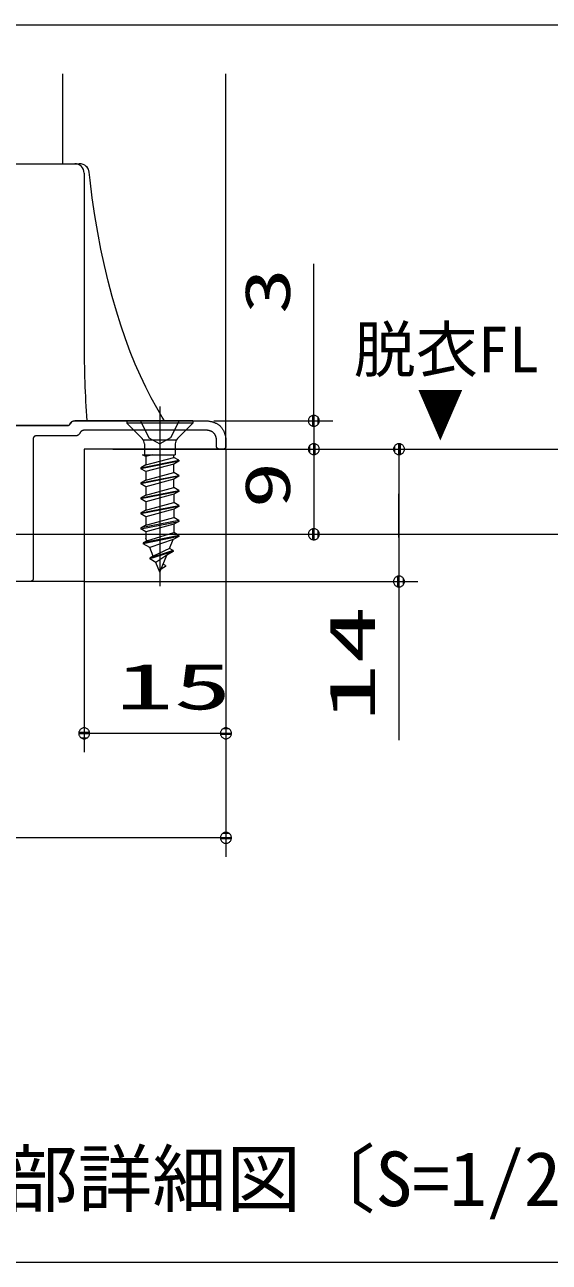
# Model space of a CAD drawing. Units: millimetres on the paper. Extents: x -305 to 305, y -152 to 152.
# Drawn here: x -67.4 to -39.6, y -90.5 to -25 of the extents above; entities that cross this region are included whole.
import ezdxf
from ezdxf.enums import TextEntityAlignment as Align

# ---------------------------------------------------------------- set-up
doc = ezdxf.new("R2010")
doc.units = ezdxf.units.MM
doc.linetypes.add('LONG_CHAIN', pattern=[21, 18, -1, 1, -1])
doc.linetypes.add('LONG_DASHED2', pattern=[13, 12, -1])
doc.layers.add('0-2_0', color=7, linetype='Continuous', lineweight=9)
doc.layers.add('0-4_S4', color=7, linetype='Continuous', lineweight=9)
doc.styles.add('ＭＳ ゴシック', font='')
doc.styles.get('ＭＳ ゴシック').set_extended_font_data('MS Gothic')

# ---------------------------------------------------------------- blocks, each defined once
blk = doc.blocks.new('_DOTSMALL')
at = {"layer": '0-2_0'}
for p, q in [((0.0746, 0.1), (-0.0746, 0.1)), ((0.1223, -0.0248), (-0.1223, -0.0248))]:
    blk.add_line(p, q, dxfattribs=at)
for points in [[(0.125, 0), (0.124, 0.0157), (0.1211, 0.0311), (0.1162, 0.046), (0.1095, 0.0602), (0.1011, 0.0735), (0.0911, 0.0856), (0.0797, 0.0963), (0.067, 0.1055), (0.0532, 0.1131), (0.0386, 0.1189), (0.0234, 0.1228), (0.0078, 0.1248), (-0.0078, 0.1248), (-0.0234, 0.1228), (-0.0386, 0.1189), (-0.0532, 0.1131), (-0.067, 0.1055), (-0.0797, 0.0963), (-0.0911, 0.0856), (-0.1011, 0.0735), (-0.1095, 0.0602), (-0.1162, 0.046), (-0.1211, 0.0311), (-0.124, 0.0157), (-0.125, 0), (0, 0)], [(-0.125, 0), (-0.124, -0.0157), (-0.1211, -0.0311), (-0.1162, -0.046), (-0.1095, -0.0602), (-0.1011, -0.0735), (-0.0911, -0.0856), (-0.0797, -0.0963), (-0.067, -0.1055), (-0.0532, -0.1131), (-0.0386, -0.1189), (-0.0234, -0.1228), (-0.0078, -0.1248), (0.0078, -0.1248), (0.0234, -0.1228), (0.0386, -0.1189), (0.0532, -0.1131), (0.067, -0.1055), (0.0797, -0.0963), (0.0911, -0.0856), (0.1011, -0.0735), (0.1095, -0.0602), (0.1162, -0.046), (0.1211, -0.0311), (0.124, -0.0157), (0.125, 0), (0, 0)]]:
    blk.add_lwpolyline(points, close=True, dxfattribs=at)

msp = doc.modelspace()

# ---------------------------------------------------------------- linework, layer by layer
at = {"layer": '0-4_S4'}
for p, q in [((-116.733, -25.046), (-33.756, -25.046)), ((-65.384, -27.65), (-65.384, -32.397)), ((-56.734, -47.497), (-56.734, -27.65)), ((-69.239, -32.397), (-65.486, -32.397)), ((-65.486, -32.397), (-64.486, -32.397)), ((-64.236, -32.897), (-64.236, -41.871)), ((-52.085, -45.997), (-52.085, -37.69)), ((-65.107, -46.247), (-69.136, -46.247)), ((-68.734, -46.247), (-65.123, -46.247)), ((-64.753, -45.997), (-57.734, -45.997)), ((-59.98, -45.997), (-64.736, -45.997)), ((-61.984, -45.997), (-61.984, -46.122)), ((-58.484, -45.997), (-61.984, -45.997)), ((-61.984, -45.997), (-61.984, -46.122)), ((-58.484, -45.997), (-61.984, -45.997)), ((-58.484, -46.122), (-61.984, -46.122)), ((-61.984, -46.122), (-61.169, -46.937)), ((-58.484, -46.122), (-61.984, -46.122)), ((-61.984, -46.122), (-61.169, -46.937)), ((-58.484, -46.122), (-59.3, -46.937)), ((-58.484, -46.122), (-59.3, -46.937)), ((-58.484, -45.997), (-58.484, -46.122)), ((-58.484, -45.997), (-58.484, -46.122)), ((-57.384, -45.997), (-51.085, -45.997)), ((-52.085, -45.997), (-52.085, -47.495)), ((-66.934, -46.947), (-66.934, -54.347)), ((-64.693, -46.797), (-66.784, -46.797)), ((-57.734, -46.497), (-64.234, -46.497)), ((-61.109, -46.997), (-59.359, -46.997)), ((-61.109, -46.997), (-59.359, -46.997)), ((-57.234, -47.347), (-57.234, -46.997)), ((-56.734, -46.997), (-56.734, -47.347)), ((-64.234, -47.497), (-64.234, -54.497)), ((-56.734, -47.497), (-64.234, -47.497)), ((-62.726, -47.495), (-38.001, -47.495)), ((-61.052, -47.22), (-61.052, -47.791)), ((-61.052, -47.22), (-61.052, -47.791)), ((-59.417, -47.22), (-59.417, -47.791)), ((-59.417, -47.22), (-59.417, -47.791)), ((-56.884, -47.497), (-57.084, -47.497)), ((-56.734, -47.497), (-56.734, -69.056)), ((-56.734, -47.497), (-56.734, -63.529)), ((-56.734, -47.497), (-46.581, -47.497)), ((-52.085, -47.495), (-52.085, -51.997)), ((-47.581, -47.497), (-47.581, -54.497)), ((-61.234, -48.484), (-59.234, -48.087)), ((-61.234, -48.484), (-59.234, -48.087)), ((-59.234, -48.137), (-61.234, -48.534)), ((-59.234, -48.137), (-61.234, -48.534)), ((-60.972, -48.333), (-61.234, -48.484)), ((-60.972, -48.333), (-61.234, -48.484)), ((-61.146, -47.791), (-59.417, -47.791)), ((-61.146, -47.791), (-59.417, -47.791)), ((-60.972, -47.891), (-60.972, -48.333)), ((-60.972, -47.891), (-60.972, -48.333)), ((-60.972, -48.333), (-59.497, -47.935)), ((-60.972, -48.333), (-59.497, -47.935)), ((-59.497, -47.935), (-59.497, -47.791)), ((-59.497, -47.935), (-59.497, -47.791)), ((-59.234, -48.087), (-59.497, -47.935)), ((-59.234, -48.087), (-59.497, -47.935)), ((-59.497, -48.73), (-59.497, -48.288)), ((-59.497, -48.73), (-59.497, -48.288)), ((-61.234, -48.484), (-61.234, -48.534)), ((-61.234, -48.484), (-61.234, -48.534)), ((-61.234, -49.279), (-59.234, -48.882)), ((-61.234, -49.279), (-59.234, -48.882)), ((-59.234, -48.932), (-61.234, -49.329)), ((-59.234, -48.932), (-61.234, -49.329)), ((-60.972, -48.686), (-60.972, -49.128)), ((-60.972, -48.686), (-60.972, -49.128)), ((-60.972, -49.128), (-59.497, -48.73)), ((-60.972, -49.128), (-59.497, -48.73)), ((-59.234, -48.882), (-59.497, -48.73)), ((-59.234, -48.882), (-59.497, -48.73)), ((-59.497, -49.525), (-59.497, -49.083)), ((-59.497, -49.525), (-59.497, -49.083)), ((-60.972, -49.128), (-61.234, -49.279)), ((-60.972, -49.128), (-61.234, -49.279)), ((-61.234, -49.279), (-61.234, -49.329)), ((-61.234, -49.279), (-61.234, -49.329)), ((-61.234, -50.074), (-59.234, -49.677)), ((-61.234, -50.074), (-59.234, -49.677)), ((-59.234, -49.727), (-61.234, -50.124)), ((-59.234, -49.727), (-61.234, -50.124)), ((-60.972, -49.481), (-60.972, -49.923)), ((-60.972, -49.481), (-60.972, -49.923)), ((-60.972, -49.923), (-59.497, -49.525)), ((-60.972, -49.923), (-59.497, -49.525)), ((-59.234, -49.677), (-59.497, -49.525)), ((-59.234, -49.677), (-59.497, -49.525)), ((-59.234, -49.727), (-59.497, -49.878)), ((-59.234, -49.727), (-59.497, -49.878)), ((-59.234, -49.677), (-59.234, -49.727)), ((-59.234, -49.677), (-59.234, -49.727)), ((-60.972, -50.276), (-60.972, -50.718)), ((-60.972, -50.276), (-60.972, -50.718)), ((-60.972, -50.718), (-59.497, -50.32)), ((-60.972, -50.718), (-59.497, -50.32)), ((-59.497, -49.878), (-59.497, -50.32)), ((-59.497, -49.878), (-59.497, -50.32)), ((-59.234, -50.472), (-59.497, -50.32)), ((-59.234, -50.472), (-59.497, -50.32)), ((-47.581, -52.177), (-47.581, -49.857)), ((-61.234, -50.869), (-59.234, -50.472)), ((-61.234, -50.869), (-59.234, -50.472)), ((-59.234, -50.522), (-61.234, -50.919)), ((-59.234, -50.522), (-61.234, -50.919)), ((-60.972, -50.718), (-61.234, -50.869)), ((-60.972, -50.718), (-61.234, -50.869)), ((-61.234, -50.869), (-61.234, -50.919)), ((-61.234, -50.869), (-61.234, -50.919)), ((-60.972, -51.071), (-61.234, -50.919)), ((-60.972, -51.071), (-61.234, -50.919)), ((-59.497, -50.673), (-60.972, -51.071)), ((-59.497, -50.673), (-60.972, -51.071)), ((-59.234, -50.522), (-59.497, -50.673)), ((-59.234, -50.522), (-59.497, -50.673)), ((-59.497, -50.673), (-59.497, -51.115)), ((-59.497, -50.673), (-59.497, -51.115)), ((-59.234, -50.472), (-59.234, -50.522)), ((-59.234, -50.472), (-59.234, -50.522)), ((-59.234, -51.267), (-61.234, -51.664)), ((-59.234, -51.267), (-61.234, -51.664)), ((-61.234, -51.714), (-59.234, -51.317)), ((-61.234, -51.714), (-59.234, -51.317)), ((-60.972, -51.513), (-61.234, -51.664)), ((-60.972, -51.513), (-61.234, -51.664)), ((-61.234, -51.664), (-61.234, -51.714)), ((-61.234, -51.664), (-61.234, -51.714)), ((-60.972, -51.071), (-60.972, -51.513)), ((-60.972, -51.071), (-60.972, -51.513)), ((-60.972, -51.513), (-59.497, -51.115)), ((-60.972, -51.513), (-59.497, -51.115)), ((-59.497, -51.468), (-60.972, -51.866)), ((-59.497, -51.468), (-60.972, -51.866)), ((-59.234, -51.267), (-59.497, -51.115)), ((-59.234, -51.267), (-59.497, -51.115)), ((-59.234, -51.317), (-59.497, -51.468)), ((-59.234, -51.317), (-59.497, -51.468)), ((-59.497, -51.468), (-59.497, -51.91)), ((-59.497, -51.468), (-59.497, -51.91)), ((-59.234, -51.267), (-59.234, -51.317)), ((-59.234, -51.267), (-59.234, -51.317)), ((-72.21, -51.997), (-38.001, -51.997)), ((-60.972, -51.866), (-61.234, -51.714)), ((-60.972, -51.866), (-61.234, -51.714)), ((-59.234, -52.062), (-61.109, -52.459)), ((-59.234, -52.062), (-61.109, -52.459)), ((-59.234, -52.112), (-61.109, -52.509)), ((-59.234, -52.112), (-61.109, -52.509)), ((-60.917, -52.348), (-61.109, -52.459)), ((-60.917, -52.348), (-61.109, -52.459)), ((-60.972, -51.866), (-60.972, -52.216)), ((-60.972, -51.866), (-60.972, -52.216)), ((-60.917, -52.348), (-60.972, -52.216)), ((-60.917, -52.348), (-60.972, -52.216)), ((-60.917, -52.348), (-59.497, -51.91)), ((-60.917, -52.348), (-59.497, -51.91)), ((-59.522, -52.278), (-60.769, -52.706)), ((-59.522, -52.278), (-60.769, -52.706)), ((-59.718, -52.751), (-59.522, -52.278)), ((-59.718, -52.751), (-59.522, -52.278)), ((-59.234, -52.112), (-59.522, -52.278)), ((-59.234, -52.112), (-59.522, -52.278)), ((-59.234, -52.062), (-59.497, -51.91)), ((-59.234, -52.062), (-59.497, -51.91)), ((-59.234, -52.062), (-59.234, -52.112)), ((-59.234, -52.062), (-59.234, -52.112)), ((-61.109, -52.459), (-61.109, -52.509)), ((-61.109, -52.459), (-61.109, -52.509)), ((-60.769, -52.706), (-61.109, -52.509)), ((-60.769, -52.706), (-61.109, -52.509)), ((-60.584, -53.153), (-60.769, -52.706)), ((-60.584, -53.153), (-60.769, -52.706)), ((-59.534, -52.857), (-60.759, -53.254)), ((-59.534, -52.857), (-60.759, -53.254)), ((-59.534, -52.907), (-60.759, -53.304)), ((-59.534, -52.907), (-60.759, -53.304)), ((-59.718, -52.751), (-60.584, -53.153)), ((-59.718, -52.751), (-60.584, -53.153)), ((-59.534, -52.907), (-59.861, -53.095)), ((-59.534, -52.907), (-59.861, -53.095)), ((-59.534, -52.857), (-59.718, -52.751)), ((-59.534, -52.857), (-59.718, -52.751)), ((-59.534, -52.857), (-59.534, -52.907)), ((-59.534, -52.857), (-59.534, -52.907)), ((-60.584, -53.153), (-60.759, -53.254)), ((-60.584, -53.153), (-60.759, -53.254)), ((-60.759, -53.254), (-60.759, -53.304)), ((-60.759, -53.254), (-60.759, -53.304)), ((-60.446, -53.485), (-60.759, -53.304)), ((-60.446, -53.485), (-60.759, -53.304)), ((-59.861, -53.095), (-60.446, -53.485)), ((-59.861, -53.095), (-60.446, -53.485)), ((-60.234, -53.997), (-60.446, -53.485)), ((-60.234, -53.997), (-60.446, -53.485)), ((-60.234, -53.997), (-59.861, -53.095)), ((-60.234, -53.997), (-59.861, -53.095)), ((-59.934, -53.652), (-60.061, -53.579)), ((-59.934, -53.652), (-60.061, -53.579)), ((-59.934, -53.652), (-59.934, -53.702)), ((-59.934, -53.652), (-59.934, -53.702)), ((-59.934, -53.702), (-60.168, -53.837)), ((-59.934, -53.702), (-60.168, -53.837)), ((-64.234, -54.497), (-79.887, -54.497)), ((-67.084, -54.497), (-79.833, -54.497)), ((-64.234, -54.497), (-64.234, -63.529)), ((-64.234, -54.497), (-46.581, -54.497)), ((-47.581, -54.497), (-47.581, -62.881)), ((-56.734, -62.529), (-64.234, -62.529)), ((-56.734, -68.056), (-89.234, -68.056))]:
    msp.add_line(p, q, dxfattribs=at)
at = {"layer": '0-4_S4', "linetype": 'LONG_CHAIN'}
msp.add_line((-60.234, -45.247), (-60.234, -54.744), dxfattribs=at)
msp.add_line((-60.234, -45.247), (-60.234, -54.744), dxfattribs=at)
at = {"layer": '0-4_S4', "linetype": 'LONG_DASHED2'}
for p, q in [((-59.209, -45.997), (-59.662, -46.904)), ((-59.209, -45.997), (-59.662, -46.904)), ((-59.662, -46.904), (-60.234, -47.209)), ((-59.662, -46.904), (-60.234, -47.209))]:
    msp.add_line(p, q, dxfattribs=at)
at = {"layer": '0-4_S4'}
for points in [[(-116.733, -25.046), (-116.733, -90.506), (-33.756, -90.506)], [(-59.98, -45.997), (-60.104, -45.801), (-60.4, -45.302), (-60.691, -44.774), (-60.976, -44.214), (-61.256, -43.622), (-61.529, -42.998), (-61.794, -42.342), (-62.05, -41.655), (-62.297, -40.937), (-62.533, -40.189), (-62.757, -39.412), (-62.969, -38.606), (-63.167, -37.773), (-63.351, -36.915), (-63.52, -36.032), (-63.672, -35.128), (-63.808, -34.203), (-63.926, -33.261), (-63.971, -32.845)], [(-65.123, -46.247), (-65.117, -46.246), (-65.11, -46.246), (-65.103, -46.245), (-65.096, -46.244), (-65.09, -46.242), (-65.083, -46.241), (-65.076, -46.239), (-65.07, -46.237), (-65.064, -46.234), (-65.057, -46.231), (-65.051, -46.228), (-65.046, -46.225), (-65.04, -46.222), (-65.035, -46.218), (-65.03, -46.213), (-65.025, -46.209), (-65.021, -46.204), (-65.016, -46.199), (-65.012, -46.194), (-65.008, -46.189), (-65.004, -46.183), (-65, -46.178), (-64.996, -46.172), (-64.993, -46.166), (-64.989, -46.16), (-64.985, -46.154), (-64.982, -46.149), (-64.978, -46.143), (-64.974, -46.137), (-64.971, -46.131), (-64.967, -46.125), (-64.963, -46.119), (-64.959, -46.114), (-64.956, -46.108), (-64.952, -46.102), (-64.948, -46.097), (-64.944, -46.092), (-64.94, -46.086), (-64.936, -46.081)], [(-64.936, -46.081), (-64.931, -46.076), (-64.927, -46.071), (-64.922, -46.066), (-64.918, -46.061), (-64.913, -46.057), (-64.908, -46.052), (-64.903, -46.048), (-64.898, -46.044), (-64.893, -46.04), (-64.888, -46.036), (-64.882, -46.033), (-64.876, -46.029), (-64.87, -46.026), (-64.864, -46.023), (-64.858, -46.02), (-64.852, -46.018), (-64.846, -46.015), (-64.839, -46.013), (-64.833, -46.011), (-64.826, -46.009), (-64.82, -46.007), (-64.813, -46.005), (-64.806, -46.004), (-64.8, -46.002), (-64.793, -46.001), (-64.786, -46), (-64.779, -45.999), (-64.773, -45.998), (-64.766, -45.998), (-64.759, -45.997), (-64.753, -45.997), (-64.753, -45.997)], [(-57.734, -45.997), (-57.704, -46), (-57.673, -46.004), (-57.642, -46.008), (-57.611, -46.013), (-57.581, -46.019), (-57.55, -46.025), (-57.519, -46.033), (-57.488, -46.04), (-57.458, -46.049), (-57.428, -46.058), (-57.398, -46.068), (-57.368, -46.079), (-57.339, -46.09), (-57.31, -46.102), (-57.281, -46.115), (-57.253, -46.129), (-57.225, -46.144), (-57.198, -46.159), (-57.172, -46.175), (-57.146, -46.192), (-57.12, -46.21), (-57.096, -46.229), (-57.072, -46.248), (-57.049, -46.268), (-57.027, -46.29), (-57.006, -46.312), (-56.986, -46.335), (-56.966, -46.358), (-56.948, -46.383), (-56.93, -46.408), (-56.913, -46.434), (-56.897, -46.46), (-56.881, -46.488), (-56.867, -46.515), (-56.853, -46.543), (-56.84, -46.572), (-56.828, -46.601), (-56.816, -46.63), (-56.806, -46.66)], [(-66.924, -46.896), (-66.925, -46.901), (-66.926, -46.905), (-66.928, -46.91), (-66.929, -46.914), (-66.93, -46.919), (-66.931, -46.924), (-66.932, -46.928), (-66.933, -46.933), (-66.933, -46.938), (-66.934, -46.942), (-66.934, -46.947)], [(-66.784, -46.797), (-66.789, -46.797), (-66.794, -46.798), (-66.798, -46.798), (-66.803, -46.799), (-66.807, -46.8), (-66.812, -46.801), (-66.817, -46.802), (-66.821, -46.803), (-66.826, -46.805), (-66.83, -46.806), (-66.835, -46.807), (-66.839, -46.809), (-66.844, -46.811), (-66.848, -46.813), (-66.852, -46.815), (-66.857, -46.817), (-66.861, -46.819), (-66.865, -46.821), (-66.869, -46.823), (-66.873, -46.826), (-66.876, -46.829), (-66.88, -46.831), (-66.884, -46.834), (-66.887, -46.837), (-66.89, -46.841), (-66.894, -46.844), (-66.897, -46.847), (-66.9, -46.851), (-66.902, -46.855), (-66.905, -46.858), (-66.908, -46.862), (-66.91, -46.866), (-66.912, -46.87), (-66.914, -46.874), (-66.917, -46.879), (-66.918, -46.883), (-66.92, -46.887), (-66.922, -46.892), (-66.924, -46.896)], [(-64.482, -46.675), (-64.487, -46.682), (-64.491, -46.689), (-64.496, -46.695), (-64.501, -46.702), (-64.506, -46.708), (-64.512, -46.715), (-64.517, -46.721), (-64.522, -46.727), (-64.528, -46.733), (-64.534, -46.738), (-64.54, -46.744), (-64.546, -46.749), (-64.552, -46.754), (-64.559, -46.758), (-64.566, -46.762), (-64.573, -46.766), (-64.58, -46.77), (-64.588, -46.774), (-64.595, -46.777), (-64.603, -46.78), (-64.611, -46.783), (-64.619, -46.785), (-64.627, -46.787), (-64.635, -46.789), (-64.643, -46.791), (-64.651, -46.792), (-64.66, -46.794), (-64.668, -46.795), (-64.676, -46.796), (-64.684, -46.796), (-64.693, -46.797)], [(-64.234, -46.497), (-64.243, -46.497), (-64.251, -46.498), (-64.259, -46.499), (-64.267, -46.5), (-64.276, -46.501), (-64.284, -46.503), (-64.292, -46.504), (-64.3, -46.506), (-64.308, -46.508), (-64.316, -46.511), (-64.324, -46.514), (-64.332, -46.517), (-64.339, -46.52), (-64.347, -46.523), (-64.354, -46.527), (-64.361, -46.531), (-64.368, -46.535), (-64.375, -46.54), (-64.381, -46.545), (-64.387, -46.55), (-64.393, -46.555), (-64.399, -46.561), (-64.405, -46.567), (-64.41, -46.573), (-64.415, -46.579), (-64.421, -46.585), (-64.426, -46.592), (-64.431, -46.598), (-64.435, -46.605), (-64.44, -46.612), (-64.445, -46.619), (-64.45, -46.626), (-64.454, -46.633), (-64.459, -46.64), (-64.463, -46.647), (-64.468, -46.654), (-64.473, -46.661), (-64.477, -46.668), (-64.482, -46.675)], [(-57.566, -46.532), (-57.581, -46.527), (-57.596, -46.523), (-57.611, -46.519), (-57.627, -46.515), (-57.642, -46.511), (-57.657, -46.508), (-57.673, -46.505), (-57.688, -46.502), (-57.704, -46.5), (-57.719, -46.498), (-57.734, -46.497)], [(-57.234, -46.997), (-57.236, -46.981), (-57.238, -46.966), (-57.24, -46.951), (-57.243, -46.935), (-57.245, -46.92), (-57.249, -46.904), (-57.252, -46.889), (-57.256, -46.874), (-57.26, -46.859), (-57.265, -46.843), (-57.27, -46.828), (-57.275, -46.814), (-57.281, -46.799), (-57.287, -46.784), (-57.294, -46.77), (-57.301, -46.756), (-57.308, -46.742), (-57.315, -46.729), (-57.324, -46.715), (-57.332, -46.702), (-57.341, -46.69), (-57.35, -46.678), (-57.36, -46.666), (-57.37, -46.654), (-57.381, -46.643), (-57.392, -46.633), (-57.403, -46.622), (-57.415, -46.613), (-57.427, -46.603), (-57.44, -46.594), (-57.453, -46.586), (-57.466, -46.578), (-57.48, -46.57), (-57.494, -46.563), (-57.508, -46.556), (-57.522, -46.55), (-57.536, -46.543), (-57.551, -46.538), (-57.566, -46.532)], [(-56.806, -46.66), (-56.796, -46.69), (-56.786, -46.72), (-56.778, -46.751), (-56.77, -46.781), (-56.763, -46.812), (-56.757, -46.843), (-56.751, -46.874), (-56.746, -46.905), (-56.741, -46.935), (-56.737, -46.966), (-56.734, -46.997)], [(-57.224, -47.397), (-57.225, -47.393), (-57.226, -47.388), (-57.228, -47.384), (-57.229, -47.379), (-57.23, -47.374), (-57.231, -47.37), (-57.232, -47.365), (-57.233, -47.361), (-57.233, -47.356), (-57.234, -47.351), (-57.234, -47.347), (-57.234, -47.347)], [(-57.084, -47.497), (-57.089, -47.496), (-57.094, -47.496), (-57.098, -47.495), (-57.103, -47.494), (-57.107, -47.493), (-57.112, -47.492), (-57.117, -47.491), (-57.121, -47.49), (-57.126, -47.489), (-57.13, -47.487), (-57.135, -47.486), (-57.139, -47.484), (-57.144, -47.483), (-57.148, -47.481), (-57.152, -47.479), (-57.157, -47.477), (-57.161, -47.475), (-57.165, -47.472), (-57.169, -47.47), (-57.173, -47.467), (-57.176, -47.465), (-57.18, -47.462), (-57.184, -47.459), (-57.187, -47.456), (-57.19, -47.453), (-57.194, -47.449), (-57.197, -47.446), (-57.2, -47.442), (-57.202, -47.439), (-57.205, -47.435), (-57.208, -47.431), (-57.21, -47.427), (-57.212, -47.423), (-57.214, -47.419), (-57.217, -47.415), (-57.218, -47.41), (-57.22, -47.406), (-57.222, -47.402), (-57.224, -47.397)], [(-56.834, -47.486), (-56.838, -47.487), (-56.843, -47.489), (-56.847, -47.49), (-56.852, -47.491), (-56.857, -47.492), (-56.861, -47.493), (-56.866, -47.494), (-56.871, -47.495), (-56.875, -47.496), (-56.88, -47.496), (-56.884, -47.497)], [(-56.734, -47.347), (-56.735, -47.351), (-56.735, -47.356), (-56.736, -47.361), (-56.737, -47.365), (-56.738, -47.37), (-56.739, -47.374), (-56.74, -47.379), (-56.741, -47.384), (-56.742, -47.388), (-56.744, -47.393), (-56.745, -47.397), (-56.747, -47.402), (-56.748, -47.406), (-56.75, -47.41), (-56.752, -47.415), (-56.754, -47.419), (-56.756, -47.423), (-56.759, -47.427), (-56.761, -47.431), (-56.764, -47.435), (-56.766, -47.439), (-56.769, -47.442), (-56.772, -47.446), (-56.775, -47.449), (-56.778, -47.453), (-56.782, -47.456), (-56.785, -47.459), (-56.789, -47.462), (-56.792, -47.465), (-56.796, -47.467), (-56.8, -47.47), (-56.804, -47.472), (-56.808, -47.475), (-56.812, -47.477), (-56.816, -47.479), (-56.821, -47.481), (-56.825, -47.483), (-56.829, -47.484), (-56.834, -47.486)], [(-59.497, -48.288), (-60.972, -48.686), (-61.234, -48.534)], [(-59.497, -48.288), (-60.972, -48.686), (-61.234, -48.534)], [(-60.6, -47.791), (-60.972, -47.891), (-61.146, -47.791)], [(-60.6, -47.791), (-60.972, -47.891), (-61.146, -47.791)], [(-59.234, -48.087), (-59.234, -48.137), (-59.497, -48.288)], [(-59.234, -48.087), (-59.234, -48.137), (-59.497, -48.288)], [(-59.497, -49.083), (-60.972, -49.481), (-61.234, -49.329)], [(-59.497, -49.083), (-60.972, -49.481), (-61.234, -49.329)], [(-59.234, -48.882), (-59.234, -48.932), (-59.497, -49.083)], [(-59.234, -48.882), (-59.234, -48.932), (-59.497, -49.083)], [(-59.497, -49.878), (-60.972, -50.276), (-61.234, -50.124)], [(-59.497, -49.878), (-60.972, -50.276), (-61.234, -50.124)], [(-60.972, -49.923), (-61.234, -50.074), (-61.234, -50.124)], [(-60.972, -49.923), (-61.234, -50.074), (-61.234, -50.124)], [(-67.034, -54.486), (-67.038, -54.487), (-67.043, -54.489), (-67.047, -54.49), (-67.052, -54.491), (-67.057, -54.492), (-67.061, -54.493), (-67.066, -54.494), (-67.071, -54.495), (-67.075, -54.496), (-67.08, -54.496), (-67.084, -54.497)], [(-66.934, -54.347), (-66.935, -54.351), (-66.935, -54.356), (-66.936, -54.361), (-66.937, -54.365), (-66.938, -54.37), (-66.939, -54.374), (-66.94, -54.379), (-66.941, -54.384), (-66.942, -54.388), (-66.944, -54.393), (-66.945, -54.397), (-66.947, -54.402), (-66.948, -54.406), (-66.95, -54.41), (-66.952, -54.415), (-66.954, -54.419), (-66.956, -54.423), (-66.959, -54.427), (-66.961, -54.431), (-66.964, -54.435), (-66.966, -54.439), (-66.969, -54.442), (-66.972, -54.446), (-66.975, -54.449), (-66.978, -54.453), (-66.982, -54.456), (-66.985, -54.459), (-66.989, -54.462), (-66.992, -54.465), (-66.996, -54.467), (-67, -54.47), (-67.004, -54.472), (-67.008, -54.475), (-67.012, -54.477), (-67.016, -54.479), (-67.021, -54.481), (-67.025, -54.483), (-67.029, -54.484), (-67.034, -54.486)]]:
    msp.add_lwpolyline(points, dxfattribs=at)
at = {"layer": '0-4_S4', "linetype": 'LONG_DASHED2'}
msp.add_lwpolyline([(-61.259, -45.997), (-60.807, -46.904), (-60.234, -47.209)], dxfattribs=at)
msp.add_lwpolyline([(-61.259, -45.997), (-60.807, -46.904), (-60.234, -47.209)], dxfattribs=at)
at = {"layer": '0-4_S4'}
for centre, radius, start, end in [((-64.736, -32.897), 0.5, 0, 90), ((-64.491, -32.942), 0.545, 47.53389, 90.51615), ((-64.471, -32.898), 0.499, 6.00017, 45.85093), ((-64.423, -32.881), 0.453, 4.52672, 46.02402), ((-65.107, -46.097), 0.15, 270, 337.97569), ((-65.107, -46.097), 0.15, 270, 337.97569), ((-65.107, -46.097), 0.15, 270, 337.97569), ((-64.736, -46.247), 0.25, 90, 157.97569), ((-61.452, -47.22), 0.4, 0, 45), ((-61.452, -47.22), 0.4, 0, 45), ((-59.017, -47.22), 0.4, 135, 180), ((-59.017, -47.22), 0.4, 135, 180)]:
    msp.add_arc(centre, radius, start, end, dxfattribs=at)
msp.add_ellipse((-54.236, -41.871), major_axis=(0, 24.767), ratio=0.403771, start_param=1.570796, end_param=1.738172, dxfattribs=at)

# ---------------------------------------------------------------- block references
at = {"layer": '0-4_S4', "xscale": 2.32, "yscale": 2.32}
for p, rotation in [((-52.085, -45.997), 270), ((-52.085, -47.495), 90), ((-52.085, -47.495), 90), ((-47.581, -47.497), 90), ((-52.085, -51.997), 270), ((-47.581, -54.497), 270), ((-64.234, -62.529), 180)]:
    msp.add_blockref('_DOTSMALL', p, dxfattribs=dict(at, rotation=rotation))
for p in [(-56.734, -62.529), (-56.734, -68.056)]:
    msp.add_blockref('_DOTSMALL', p, dxfattribs=at)

# ---------------------------------------------------------------- texts
at = {"layer": '0-4_S4', "style": 'ＭＳ ゴシック'}
for s, height, width, p in [('3', 2.405, 1.5, (-52.623, -40.357)), ('9', 2.405, 1.5, (-52.623, -50.625)), ('14', 2.441, 1.85, (-48.111, -61.923))]:
    msp.add_text(s, height=height, rotation=90, dxfattribs=dict(at, width=width)).set_placement(p, align=Align.BOTTOM_LEFT)
for s, height, p in [('脱衣FL', 2.405, (-49.972, -44.15)), ('a部詳細図〔S=1/2〕', 2.886, (-70.474, -88.403))]:
    msp.add_text(s, height=height, dxfattribs=at).set_placement(p, align=Align.BOTTOM_LEFT)
for s, height, width, p in [('▼', 2.405, 0.75, (-46.624, -47.546)), ('15', 2.441, 1.85, (-62.573, -61.999))]:
    msp.add_text(s, height=height, dxfattribs=dict(at, width=width)).set_placement(p, align=Align.BOTTOM_LEFT)

doc.saveas('drawing.dxf')
